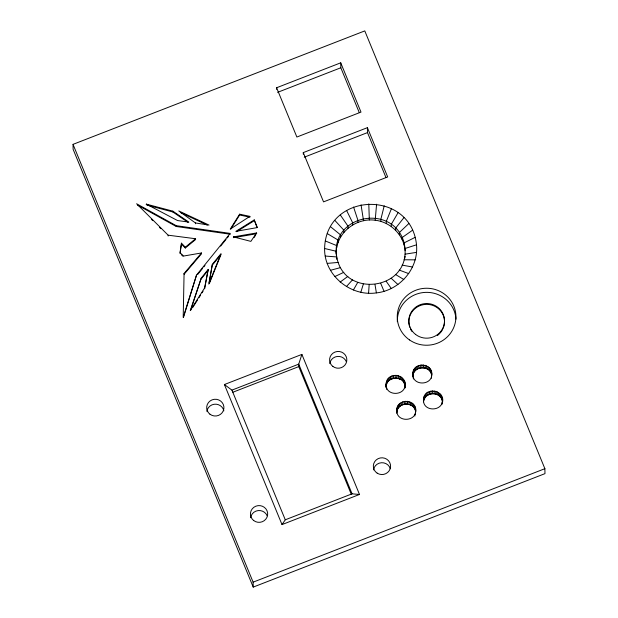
<?xml version="1.0" encoding="UTF-8"?>
<svg xmlns="http://www.w3.org/2000/svg" width="618" height="618" viewBox="0 0 618 618"><rect width="100%" height="100%" fill="white"/><g stroke="black" fill="none" stroke-linecap="round" stroke-linejoin="round"><path stroke-width="0.93" d="M324.604 248.498C324.056 275.095 350.452 296.771 376.385 292.893C399.653 290.475 418.857 268.351 416.509 244.798C410.676 188.691 325.817 192.013 324.604 248.498L336.169 251.256C338.185 300.889 414.709 291.781 404.118 242.874C393.566 203.245 331.627 214.199 336.37 255.342M405.022 383.693C406.42 396.045 385.686 396.872 386.065 384.458C386.683 370.097 408.776 374.207 405.068 387.996L404.751 382.148M415.69 409.626C417.088 421.986 396.354 422.805 396.733 410.391C396.447 397.814 417.389 398.95 415.729 411.457M431.735 373.303C433.133 385.655 412.399 386.482 412.785 374.06C412.5 361.491 433.434 362.627 431.773 375.134M442.411 399.236C443.809 411.596 423.075 412.415 423.454 400C423.415 386.435 445.763 389.371 442.442 402.627M184.079 273.473L184.094 274.284L201.514 253.782L201.499 252.963L184.079 273.473L183.198 317.405L196.532 275.056L230.228 233.419L176.223 225.678L136.601 203.762L168.142 235.18L195.558 238.741L195.574 239.552L185.307 248.019L181.453 243.971L181.437 243.16L185.292 247.208L185.307 248.019M368.583 293.202L369.155 284.782M336.207 253.45L336.679 245.585L325.284 240.943M386.204 382.897L386.119 387.2L386.065 384.458M396.872 408.83L396.787 413.133L396.733 410.391M412.924 372.507L412.839 376.81L412.785 374.06M376.586 204.21L375.196 220.232C390.615 221.993 403.925 235.064 405.138 250.676M181.437 243.16L180.023 252.708L183.631 256.037L201.499 252.963M180.039 253.519L181.453 243.971M404.79 258.231L405.122 256.362M212.368 264.257L208.791 284.079L221.02 253.627L212.368 264.257L209.147 282.998M204.597 287.957L208.212 269.394L201.283 278.023L190.267 310.599L204.597 287.957L204.612 288.768L208.212 269.394M384.211 205.817L380.873 219.243L380.912 221.437M336.717 247.787C339.653 230.228 357.752 217.752 375.196 220.232M386.258 385.64C387.571 376.092 402.72 375.497 404.805 384.89M396.926 411.573C398.239 402.032 413.388 401.43 415.474 410.831L415.42 408.089M412.978 375.25C414.284 365.701 429.44 365.107 431.526 374.5L431.472 371.758M440.665 396.571C435.412 391.256 424.89 393.349 423.647 401.182L423.593 398.44M360.842 292.237L363.345 284.056M183.5 317.297L196.532 275.056M301.885 354.408L359.498 494.462L282.017 524.589L224.404 384.535L301.885 354.408L298.726 364.141L298.772 366.613L351.387 494.516M190.591 310.506L201.283 278.023M209.525 283.098L221.035 254.438L212.383 265.068M391.449 208.645L386.296 221.368L386.343 223.561M353.38 290.004L357.752 282.387M398.092 212.631L391.279 224.357L391.318 226.551M249.881 216.37L239.622 214.183L230.282 229.062L249.881 216.37L249.904 217.181L239.637 214.994L230.784 229.093M192.839 307.37L197.443 300.093M198.981 297.667L200.518 295.242M202.055 292.816L203.075 291.194M233.419 236.887L256.617 232.932L250.862 241.383L233.419 236.887L233.434 237.698M254.013 237.582L255.589 235.28M282.017 524.589L285.277 519.8L352.067 493.821L359.498 494.462M403.94 217.644L395.667 228.112L395.705 230.313M201.298 278.834L208.227 270.205M197.752 274.384L202.565 268.436M203.77 266.945L204.975 265.462M220.618 246.126L226.034 239.436M227.239 237.945L228.444 236.462M346.42 286.59L352.523 279.823M408.83 223.546L399.336 232.546L399.375 234.74M414.083 371.271C417.753 367.525 423.948 366.783 428.428 369.502M398.031 407.594C402.163 403.338 409.487 403.052 413.944 406.961M185.292 247.208L195.558 238.741M340.155 282.071L347.826 276.431M412.623 230.174L402.179 237.513L402.225 239.707M254.214 219.923L235.813 231.356L257.389 227.563L254.214 219.923L257.049 227.532M236.632 231.673L254.23 220.734M388.83 380.41C392.368 377.899 397.312 377.505 401.128 379.606M426.775 395.628C432.384 391.503 442.055 394.446 442.457 401.978M415.211 237.327L404.118 242.874L404.164 245.068M334.763 276.594L343.786 272.322M73.024 144.365L364.782 30.9L544.883 468.691L544.976 473.635L253.218 587.1L73.117 149.309L73.024 144.365L253.117 582.164L253.218 587.1M276.601 87.756L340.727 62.82L360.997 112.097L296.872 137.034L276.601 87.756L276.632 89.401M277.59 92.352L340.819 67.764L340.727 62.82M303.276 152.6L367.401 127.663L387.671 176.941L323.546 201.877L303.276 152.6L303.307 154.245M304.257 157.188L367.494 132.6L367.401 127.663M224.404 384.535L231.928 390.12L298.726 364.141L352.067 493.821M232.862 392.245L298.772 366.613M253.117 582.164L544.883 468.691M405.099 248.482L416.509 244.798M330.406 270.305L340.518 267.609M234.361 237.544L256.632 233.743L256.617 232.932M405.084 254.168L416.493 252.383M327.2 263.392L338.116 262.426M404.079 259.769L415.157 259.854M325.253 256.053L336.648 256.918L336.694 259.12L336.532 257.227M137.466 205.045L176.238 226.489L230.244 234.23M195.435 222.959L208.992 225.068L178.803 210.954L195.435 222.959L195.45 223.77M402.117 265.13L412.538 266.999M146.335 204.125L172.839 211.155L188.853 222.101L177.551 220.549L146.335 204.125L146.35 204.937M147.269 205.184L172.855 211.966L188.104 222.395M399.251 270.089L408.722 273.612M180.541 212.577L207.277 225.076M327.27 233.612L338.162 240.085L338.208 242.279M395.566 274.516L403.801 279.506M330.499 226.706L340.588 234.91L340.626 237.103M391.163 278.262L397.93 284.512M181.236 254.631L183.044 256.292M151.387 219.282L152.723 220.618M159.436 227.308L160.78 228.645M334.886 220.425L343.878 230.197L343.917 232.391M386.165 281.244L391.271 288.482M340.302 214.956L347.942 226.095L347.98 228.297M346.59 210.452L352.654 222.719L352.693 224.913M380.727 283.361L384.025 291.302M340.819 67.764L359.282 112.638M367.494 132.6L385.956 177.474M231.928 390.12L285.277 519.8M353.566 207.045L357.884 220.162L357.93 222.364M361.036 204.836L363.531 220.703M375.002 284.55L376.385 292.893M368.784 203.878L369.34 219.985M442.14 397.691L442.194 400.441M442.133 402.341L442.164 404.172M441.607 396.223L441.661 398.965M440.827 394.856L440.873 397.598M439.815 393.635L439.869 396.377M438.61 392.6L438.664 395.342M437.243 391.781L437.289 394.523M435.744 391.194L435.798 393.936M434.176 390.862L434.222 393.612M432.561 390.8L432.615 393.542M431.457 376.408L431.495 378.231M430.939 370.282L430.993 373.025M430.97 390.993L431.016 393.736M430.151 368.915L430.205 371.665M429.147 367.702L429.201 370.445M429.425 391.449L429.479 394.191M427.942 366.667L427.988 369.409M427.988 392.152L428.042 394.894M426.567 365.841L426.621 368.591M426.69 393.079L426.744 395.829M425.076 365.261L425.13 368.004M425.57 394.207L425.624 396.957M424.666 395.505L424.72 398.247M423.5 364.929L423.554 367.671M424.002 396.926L424.056 399.676M423.454 400L423.485 401.831M421.893 364.859L421.947 367.602M420.294 365.06L420.348 367.803M418.757 365.516L418.811 368.258M417.32 366.219L417.366 368.961M416.022 367.146L416.076 369.888M414.902 368.274L414.956 371.016M415.412 412.731L415.443 414.562M414.887 406.613L414.941 409.355M413.998 369.572L414.052 372.314M414.871 414.207L414.91 416.038M414.106 405.246L414.16 407.988M413.334 370.993L413.388 373.736M413.318 377.134L413.357 378.965M413.094 404.025L413.148 406.768M411.889 402.99L411.943 405.74M410.522 402.171L410.576 404.914M409.031 401.584L409.077 404.334M407.455 401.252L407.509 404.002M405.848 401.19L405.902 403.933M404.218 380.673L404.272 383.423M404.249 401.383L404.303 404.126M403.438 379.305L403.492 382.055M402.426 378.092L402.48 380.835M402.704 401.839L402.758 404.581M401.221 377.057L401.275 379.8M401.267 402.542L401.321 405.284M399.854 376.238L399.908 378.981M399.97 403.469L400.024 406.219M398.355 375.651L398.409 378.394M398.857 404.597L398.904 407.347M397.953 405.895L398 408.637M396.787 375.319L396.841 378.061M397.281 407.316L397.335 410.066M395.18 375.25L395.226 378M393.581 375.45L393.635 378.193M392.036 375.906L392.09 378.649M390.599 376.609L390.653 379.352M389.301 377.536L389.355 380.279M388.189 378.664L388.235 381.406M387.277 379.962L387.331 382.704M386.613 381.383L386.667 384.126M386.598 387.525L386.636 389.355M386.196 386.011L386.235 387.841M239.622 214.183L239.637 214.994M176.223 225.678L176.238 226.489M172.839 211.155L172.855 211.966M168.142 235.18L168.158 235.999M409.796 327.277A17.837 17.319 -1.1 0 1 427.37 304.373A17.837 17.319 -1.1 0 1 443.067 328.498M442.681 329.317A17.837 17.319 -1.1 0 1 440.688 332.384M440.101 333.079A17.837 17.319 -1.1 0 1 437.359 335.543M411.858 331.333A17.837 17.319 -1.1 0 1 410.483 328.954M373.511 469.873A8.629 8.382 -1.1 0 1 390.329 468.73M329.765 363.585A8.629 8.382 -1.1 0 1 346.319 361.654M250.607 517.714A8.629 8.382 -1.1 0 1 267.161 515.791M206.86 411.379A8.629 8.382 -1.1 0 1 223.855 410.854M397.328 321.692A29.347 28.498 -1.1 0 1 425.377 292.384A29.347 28.498 -1.1 0 1 455.96 319.135M415.628 334.477A17.837 17.319 -1.1 0 0 444.319 323.314A17.837 17.319 -1.1 0 0 420.047 304.774A17.837 17.319 -1.1 0 0 415.628 334.477M409.502 339.931A29.347 28.498 -1.1 0 0 455.79 319.491A29.347 28.498 -1.1 0 0 414.462 290.8A29.347 28.498 -1.1 0 0 409.502 339.931M377.181 473.156A8.629 8.382 -1.1 0 0 390.568 466.683A8.629 8.382 -1.1 0 0 378.116 458.672A8.629 8.382 -1.1 0 0 377.181 473.156M332.87 366.428A8.629 8.382 -1.1 0 0 346.752 361.028A8.629 8.382 -1.1 0 0 335.01 352.051A8.629 8.382 -1.1 0 0 332.87 366.428M253.712 520.557A8.629 8.382 -1.1 0 0 267.594 515.157A8.629 8.382 -1.1 0 0 255.852 506.188A8.629 8.382 -1.1 0 0 253.712 520.557M209.965 414.222A8.629 8.382 -1.1 0 0 223.847 408.822A8.629 8.382 -1.1 0 0 212.105 399.854A8.629 8.382 -1.1 0 0 209.965 414.222"/></g></svg>
